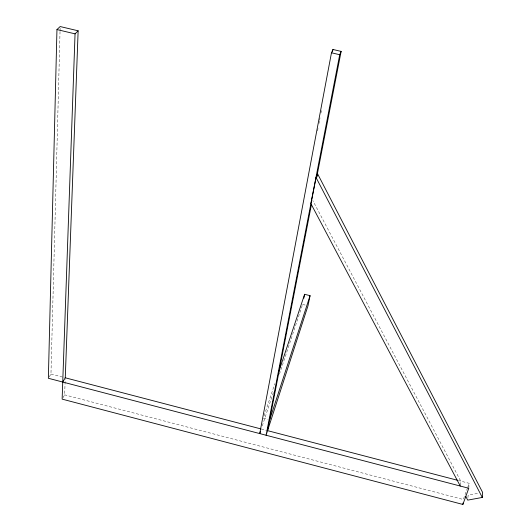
<?xml version="1.0" encoding="UTF-8"?>
<svg xmlns="http://www.w3.org/2000/svg" width="531" height="531" viewBox="0 0 531 531"><rect width="100%" height="100%" fill="white"/><g stroke="black" fill="none" stroke-linecap="round" stroke-linejoin="round"><path stroke-width="0.4" stroke-dasharray="2.65 1.99" d="M49.224 376.871L50.963 374.056L60.03 31.528M60.056 30.698L60.122 28.209M62.97 397.699L64.636 394.845L65.207 379.419M467.93 497.647L468.136 495.171L478.61 493.219M468.773 488.268L469.192 483.329L458.771 480.608M460.344 485.221L460.729 481.119L312.752 200.426M317.558 130.918L318.023 128.475M318.945 123.59L319.403 121.148M319.556 120.331L320.02 117.889M320.943 113.003L321.408 110.561M262.294 425.869L273.472 392.17M279.452 374.149L302.325 305.192M264.08 415.846L274.806 383.694M467.565 487.797L463.317 499.492L64.636 394.845M467.838 487.053L469.192 483.329M302.584 304.409L305.677 305.192M263.296 418.196L268.069 419.437M50.963 374.056L64.47 377.587M261.259 429.002L266.429 430.356"/><path stroke-width="0.8" d="M56.956 29.563L48.361 378.278L468.773 488.268L462.879 504.45L62.134 399.126L75.05 33.851L78.143 30.805L60.162 26.55L56.956 29.563L75.05 33.851M62.738 382.041L65.267 377.793L78.143 30.805M465.787 496.472L467.718 500.129L482.301 497.441L482.639 492.463L317.538 173.723L316.078 177.586L310.894 203.652L460.271 486.044M462.879 504.45L463.005 503.03M316.662 177.54L341.128 51.394L332.944 49.476L331.47 52.781L259.739 433.581L260.495 431.291M332.479 51.919L332.944 49.476M341.128 51.394L339.714 54.713L266.077 435.241L307.993 305.776L310.064 295.667L304.621 294.3L278.463 372.716M267.564 430.648L311.451 204.395M317.053 176.159L317.538 173.723M303.838 298.19L304.621 294.3M269.662 419.855L310.064 295.667M331.47 52.781L339.714 54.713M65.267 377.793L260.821 428.889M267.232 430.561L457.974 480.396M316.078 177.586L482.301 497.441"/></g></svg>
